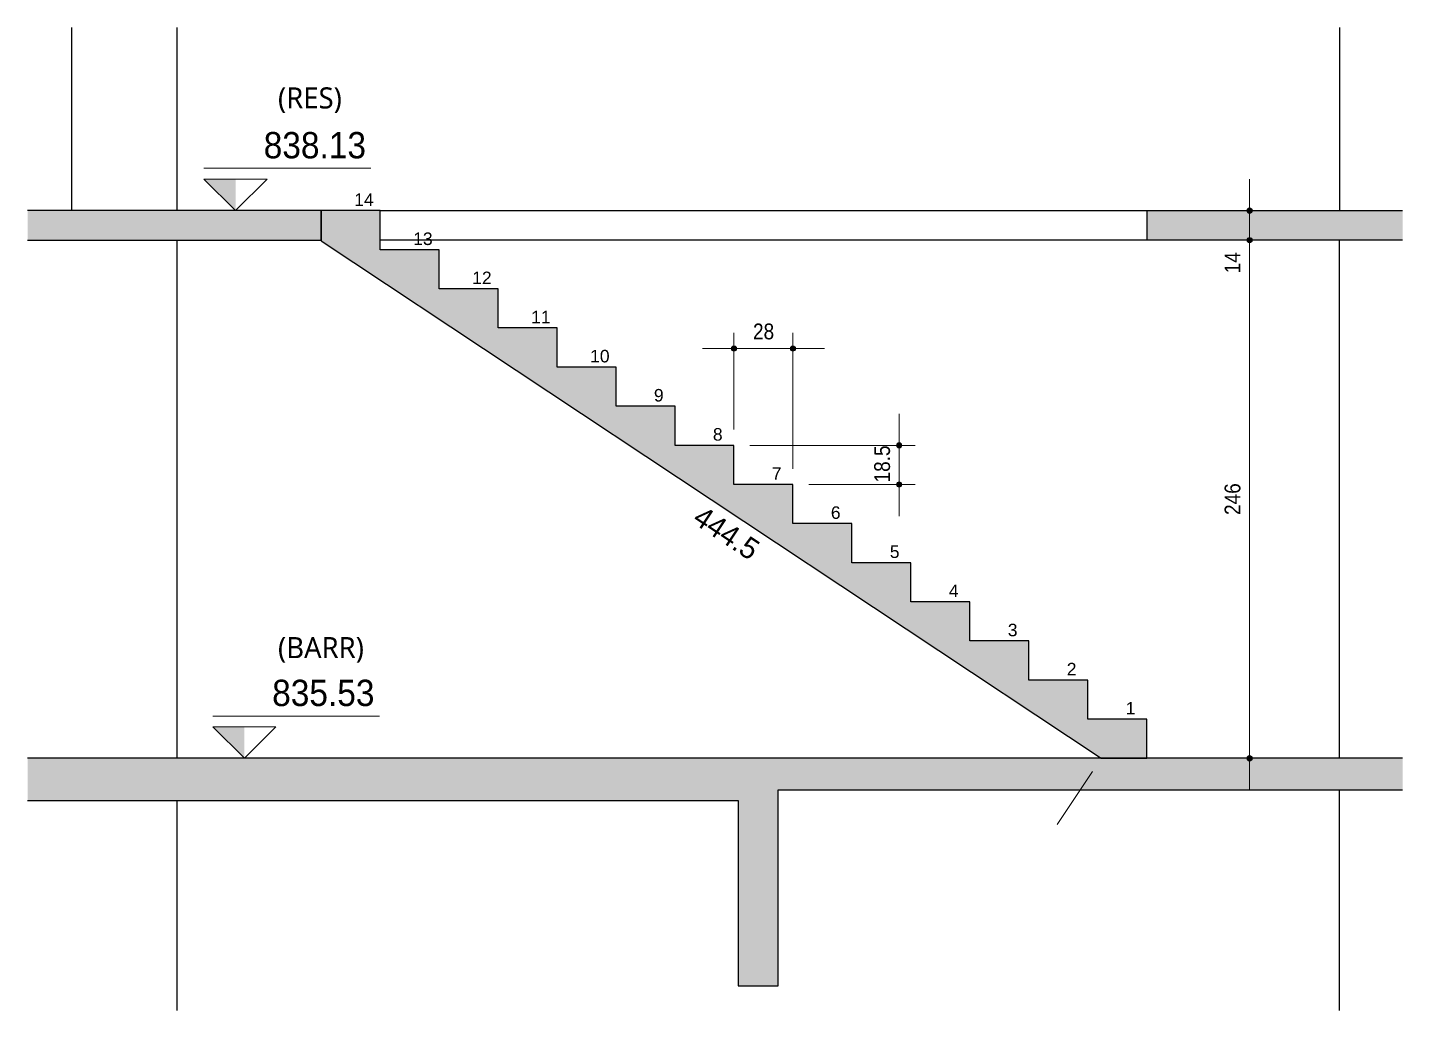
# Model space of a CAD drawing. Header units: centimetres. Extents: x -1095 to 23421, y -520 to 84300.
# Drawn here: x 22422 to 23074, y 83433 to 83900 of the extents above; entities that cross this region are included whole.
import ezdxf

# ---------------------------------------------------------------- set-up
doc = ezdxf.new("R2010")
doc.units = ezdxf.units.CM
for name, color, linetype, lineweight in [('A-ANNO-DIMS', 7, 'Continuous', 9), ('A-ANNO-DIMS-50', 7, 'Continuous', 9), ('A-FLOR', 7, 'Continuous', 9), ('G-ANNO-DIMS', 7, 'Continuous', 9), ('G-ANNO-TEXT', 7, 'Continuous', 9), ('S-BEAM', 7, 'Continuous', 9), ('S-COLS', 7, 'Continuous', 9), ('S-STRS', 7, 'Continuous', 9), ('S-STRS-ANNO', 7, 'Continuous', 18)]:
    doc.layers.add(name, color=color, linetype=linetype, lineweight=lineweight)
doc.styles.add('Arial', font='arial.ttf', dxfattribs={"height": 5.953125})
doc.styles.add('Fira Sans', font='', dxfattribs={"width": 0.95, "height": 12.5})
doc.styles.add('Fira Sans_1', font='', dxfattribs={"width": 0.9, "height": 7.5})
doc.styles.add('Fira Sans_5', font='', dxfattribs={"height": 10})
doc.styles.add('Gadugi_1', font='gadugi.ttf', dxfattribs={"height": 10})
doc.styles.get('Fira Sans').set_extended_font_data('Fira Sans')
doc.styles.get('Fira Sans_1').set_extended_font_data('Fira Sans')
doc.styles.get('Fira Sans_5').set_extended_font_data('Fira Sans')
doc.dimstyles.new('PED_R80_1_5mm_ACIMA_As_ESQ__R00_2', dxfattribs={"dimscale": 30.48, "dimtxt": 10.229846, "dimasz": 0.328084, "dimexe": 0.246063, "dimexo": 0.246063, "dimgap": 0.049213, "dimtad": 1, "dimdec": 1, "dimrnd": 0.5, "dimdsep": 46, "dimtxsty": 'Fira Sans_1', "dimblk1": 'DOTSMALL', "dimblk2": 'DOTSMALL', "dimsah": 1, "dimcen": 0.09, "dimdle": 0.492126, "dimazin": 0, "dimtfac": 1, "dimtdec": 4, "dimtix": 1, "dimtmove": 2, "dimatfit": 3, "dimfxl": 1, "dimtvp": 1, "dimtolj": 1, "dimtzin": 0, "dimarcsym": 2})
doc.dimstyles.new('PED_R80_1_5mm_ACIMA_As_ESQ__R00_7', dxfattribs={"dimscale": 30.48, "dimtxt": 10.229846, "dimasz": 0.328084, "dimexe": 0.246063, "dimexo": 0.246063, "dimgap": 0.049213, "dimtad": 1, "dimdec": 1, "dimrnd": 0.5, "dimdsep": 46, "dimtxsty": 'Fira Sans_1', "dimblk1": 'DOTSMALL', "dimblk2": 'DOTSMALL', "dimsah": 1, "dimcen": 0.09, "dimdle": 0.492126, "dimazin": 0, "dimtfac": 1, "dimtdec": 4, "dimtix": 1, "dimtmove": 0, "dimatfit": 3, "dimfxl": 1, "dimtvp": 1, "dimtolj": 1, "dimtzin": 0, "dimarcsym": 2})
doc.dimstyles.new('PED_R80_2_0mm_ACIMA_As_ESQ__SEM_LINHA_R00_1', dxfattribs={"dimscale": 30.48, "dimtxt": 13.639794, "dimasz": 0.04101, "dimexe": 0.246063, "dimexo": 0.246063, "dimgap": 0.049213, "dimtad": 0, "dimjust": 2, "dimdec": 1, "dimrnd": 0.5, "dimdsep": 46, "dimtxsty": 'Fira Sans_5', "dimblk1": 'NONE', "dimblk2": 'DOTSMALL', "dimsah": 1, "dimcen": 0.09, "dimdle": 0.492126, "dimse1": 1, "dimsd1": 1, "dimsd2": 1, "dimazin": 0, "dimtfac": 1, "dimtdec": 4, "dimtix": 1, "dimtmove": 2, "dimatfit": 3, "dimfxl": 1, "dimtvp": 1, "dimtolj": 1, "dimtzin": 0, "dimarcsym": 2})

# ---------------------------------------------------------------- blocks, each defined once
blk = doc.blocks.new('DIMBLOCK421-CT503 - CORTE C-C - ESCADA')
at = {"layer": 'A-ANNO-DIMS-50', "true_color": 0x000032}
h = blk.add_hatch(color=178, dxfattribs=at)
edge = h.paths.add_edge_path(flags=0)
edge.add_arc((22757.01, 83747.52), 1.25, 0, 360)
h = blk.add_hatch(color=178, dxfattribs=at)
edge = h.paths.add_edge_path(flags=0)
edge.add_arc((22785.01, 83747.52), 1.25, 0, 360)
at = {"layer": 'A-ANNO-DIMS-50', "color": 178, "true_color": 0x000032}
for p, q in [((22757.01, 83709.07), (22757.01, 83755.02)), ((22785.01, 83690.5), (22785.01, 83755.02)), ((22800.01, 83747.52), (22742.01, 83747.52)), ((22757.01, 83747.52), (22757.01, 83709.07)), ((22785.01, 83747.52), (22785.01, 83690.5))]:
    blk.add_line(p, q, dxfattribs=at)
for centre in [(22757.01, 83747.52), (22785.01, 83747.52)]:
    blk.add_circle(centre, 1.25, dxfattribs=at)
at = {"layer": 'A-ANNO-DIMS-50', "color": 0, "insert": (22766.03, 83759.4), "char_height": 7.5, "width": 11.9611, "attachment_point": 1, "line_spacing_factor": 1.049215, "style": 'Fira Sans_1'}
blk.add_mtext('28', dxfattribs=at)
blk = doc.blocks.new('_DotSmall')
at = {"color": 0, "linetype": 'ByBlock', "const_width": 0.5}
blk.add_lwpolyline([(-0.0625, 0, 1), (0.0625, 0, 1)], format="xyb", close=True, dxfattribs=at)
blk = doc.blocks.new('DIMBLOCK422-CT503 - CORTE C-C - ESCADA')
at = {"layer": 'A-ANNO-DIMS-50', "true_color": 0x000032}
h = blk.add_hatch(color=178, dxfattribs=at)
edge = h.paths.add_edge_path(flags=0)
edge.add_arc((22835.45, 83701.57), 1.25, 0, 360)
h = blk.add_hatch(color=178, dxfattribs=at)
edge = h.paths.add_edge_path(flags=0)
edge.add_arc((22835.45, 83683), 1.25, 0, 360)
at = {"layer": 'A-ANNO-DIMS-50', "color": 178, "true_color": 0x000032}
for p, q in [((22835.45, 83716.57), (22835.45, 83668)), ((22764.51, 83701.57), (22842.95, 83701.57)), ((22835.45, 83701.57), (22764.51, 83701.57)), ((22792.51, 83683), (22842.95, 83683)), ((22835.45, 83683), (22792.51, 83683))]:
    blk.add_line(p, q, dxfattribs=at)
for centre in [(22835.45, 83701.57), (22835.45, 83683)]:
    blk.add_circle(centre, 1.25, dxfattribs=at)
at = {"layer": 'A-ANNO-DIMS-50', "color": 0, "insert": (22823.57, 83683.96), "char_height": 7.5, "width": 19.9875, "attachment_point": 1, "rotation": 90, "line_spacing_factor": 1.049215, "style": 'Fira Sans_1'}
blk.add_mtext('18.5', dxfattribs=at)
blk = doc.blocks.new('DIMBLOCK423-CT503 - CORTE C-C - ESCADA')
at = {"layer": 'A-ANNO-DIMS-50', "true_color": 0x000032}
h = blk.add_hatch(color=178, dxfattribs=at)
edge = h.paths.add_edge_path(flags=0)
edge.add_arc((23001.8, 83813), 1.25, 0, 360)
h = blk.add_hatch(color=178, dxfattribs=at)
edge = h.paths.add_edge_path(flags=0)
edge.add_arc((23001.8, 83799), 1.25, 0, 360)
at = {"layer": 'A-ANNO-DIMS-50', "color": 178, "true_color": 0x000032}
for p, q in [((23001.8, 83828), (23001.8, 83799)), ((22996.07, 83813), (23009.3, 83813)), ((23001.8, 83813), (22996.07, 83813)), ((22996.07, 83799), (23009.3, 83799)), ((23001.8, 83799), (22996.07, 83799))]:
    blk.add_line(p, q, dxfattribs=at)
for centre in [(23001.8, 83813), (23001.8, 83799)]:
    blk.add_circle(centre, 1.25, dxfattribs=at)
at = {"layer": 'A-ANNO-DIMS-50', "color": 0, "insert": (22989.92, 83783.23), "char_height": 7.5, "width": 11.1741, "attachment_point": 1, "rotation": 90, "line_spacing_factor": 1.049215, "style": 'Fira Sans_1'}
blk.add_mtext('14', dxfattribs=at)
blk = doc.blocks.new('DIMBLOCK424-CT503 - CORTE C-C - ESCADA')
at = {"layer": 'A-ANNO-DIMS-50', "true_color": 0x000032}
h = blk.add_hatch(color=178, dxfattribs=at)
edge = h.paths.add_edge_path(flags=0)
edge.add_arc((23001.8, 83799), 1.25, 0, 360)
h = blk.add_hatch(color=178, dxfattribs=at)
edge = h.paths.add_edge_path(flags=0)
edge.add_arc((23001.8, 83553), 1.25, 0, 360)
at = {"layer": 'A-ANNO-DIMS-50', "color": 178, "true_color": 0x000032}
for p, q in [((22996.07, 83799), (23009.3, 83799)), ((23001.8, 83799), (22996.07, 83799)), ((23001.8, 83799), (23001.8, 83538)), ((22996.07, 83553), (23009.3, 83553)), ((23001.8, 83553), (22996.07, 83553))]:
    blk.add_line(p, q, dxfattribs=at)
for centre in [(23001.8, 83799), (23001.8, 83553)]:
    blk.add_circle(centre, 1.25, dxfattribs=at)
at = {"layer": 'A-ANNO-DIMS-50', "color": 0, "insert": (22989.92, 83668.52), "char_height": 7.5, "width": 17.9416, "attachment_point": 1, "rotation": 90, "line_spacing_factor": 1.049215, "style": 'Fira Sans_1'}
blk.add_mtext('246', dxfattribs=at)
blk = doc.blocks.new('Elevações de ponto - SIMBOLO DE NÍVEL-CORTE-2219088-CT503 - CORTE C-C - ESCADA')
at = {"layer": 'G-ANNO-DIMS'}
blk.add_hatch(color=256, dxfattribs=at).paths.add_polyline_path([(-248.15, 83828), (-248.15, 83813), (-263.15, 83828)], flags=0)
for p, q in [((-183.96, 83833.09), (-263.15, 83833.09)), ((-248.15, 83813), (-263.15, 83828)), ((-263.15, 83828), (-233.15, 83828)), ((-233.15, 83828), (-248.15, 83813))]:
    blk.add_line(p, q, dxfattribs=at)
blk = doc.blocks.new('DIMBLOCK426-CT503 - CORTE C-C - ESCADA')
at = {"layer": 'A-ANNO-DIMS-50', "color": 7, "true_color": 0xffffff}
for p, q in [((22927.16, 83546.75), (22910.45, 83521.57)), ((22914.6, 83527.82), (22927.16, 83546.75))]:
    blk.add_line(p, q, dxfattribs=at)
at = {"layer": 'A-ANNO-DIMS-50', "color": 0, "insert": (22742.31, 83673.43), "char_height": 10, "width": 40.7095, "attachment_point": 1, "rotation": 326.44506, "line_spacing_factor": 1.049215, "style": 'Fira Sans_5'}
blk.add_mtext('444.5', dxfattribs=at)
blk = doc.blocks.new('_None')

msp = doc.modelspace()

# ---------------------------------------------------------------- hatches: boundary and pattern name
at = {"layer": 'A-FLOR', "lineweight": 18, "true_color": 0xa6a6a6}
h = msp.add_hatch(color=253, dxfattribs=at)
h.paths.add_polyline_path([(22560.3, 83799), (22561.01, 83799), (22561.01, 83813), (22421.6, 83813), (22421.6, 83799), (22560.27, 83799)], flags=0)
h.paths.add_polyline_path([(23074.39, 83799), (23074.39, 83813), (22953.01, 83813), (22953.01, 83799), (23044.51, 83799)], flags=0)
for points in [[(22757.01, 83533), (22759.01, 83533), (22759.01, 83553), (22421.6, 83553), (22421.6, 83533), (22747.99, 83533)], [(22931.3, 83538), (23074.39, 83538), (23074.39, 83553), (22778.01, 83553), (22778.01, 83538)]]:
    msp.add_hatch(color=253, dxfattribs=at).paths.add_polyline_path(points, flags=0)
at = {"layer": 'S-BEAM', "true_color": 0xa6a6a6}
msp.add_hatch(color=253, dxfattribs=at).paths.add_polyline_path([(22759.01, 83445), (22778.01, 83445), (22778.01, 83553), (22759.01, 83553), (22759.01, 83533)], flags=0)
at = {"layer": 'S-STRS', "lineweight": 18, "true_color": 0xa6a6a6}
msp.add_hatch(color=253, dxfattribs=at).paths.add_polyline_path([(22931.3, 83553), (22953.01, 83553), (22953.01, 83571.57), (22925.01, 83571.57), (22925.01, 83590.14), (22897.01, 83590.14), (22897.01, 83608.71), (22869.01, 83608.71), (22869.01, 83627.29), (22841.01, 83627.29), (22841.01, 83645.86), (22813.01, 83645.86), (22813.01, 83664.43), (22785.01, 83664.43), (22785.01, 83683), (22757.01, 83683), (22757.01, 83701.57), (22729.01, 83701.57), (22729.01, 83720.14), (22701.01, 83720.14), (22701.01, 83738.71), (22673.01, 83738.71), (22673.01, 83757.29), (22645.01, 83757.29), (22645.01, 83775.86), (22617.01, 83775.86), (22617.01, 83794.43), (22589.01, 83794.43), (22589.01, 83813), (22561.01, 83813), (22561.01, 83798.6), (22747.99, 83674.59)], flags=0)

# ---------------------------------------------------------------- linework, layer by layer
at = {"layer": 'A-FLOR', "lineweight": 25}
for p, q in [((22561.01, 83813), (22421.6, 83813)), ((22561.01, 83799), (22561.01, 83813)), ((22589.01, 83813), (23074.39, 83813)), ((22953.01, 83813), (22953.01, 83799)), ((22421.6, 83799), (22561.01, 83799)), ((23074.39, 83799), (22589.01, 83799)), ((22759.01, 83553), (22421.6, 83553)), ((23074.39, 83553), (22778.01, 83553)), ((22778.01, 83538), (23074.39, 83538)), ((22421.6, 83533), (22759.01, 83533))]:
    msp.add_line(p, q, dxfattribs=at)
at = {"layer": 'S-BEAM', "lineweight": 25}
for p, q in [((22778.01, 83553), (22759.01, 83553)), ((22778.01, 83445), (22778.01, 83538)), ((22759.01, 83533), (22759.01, 83445)), ((22759.01, 83445), (22778.01, 83445))]:
    msp.add_line(p, q, dxfattribs=at)
at = {"layer": 'S-COLS', "lineweight": 25}
for p, q in [((22442.51, 83899.92), (22442.51, 83813)), ((22492.51, 83899.92), (22492.51, 83813)), ((23044.51, 83899.92), (23044.51, 83813)), ((22492.51, 83799), (22492.51, 83553)), ((23044.51, 83553), (23044.51, 83799)), ((23044.51, 83433.3), (23044.51, 83538)), ((22492.51, 83533), (22492.51, 83433.3))]:
    msp.add_line(p, q, dxfattribs=at)
at = {"layer": 'S-STRS', "lineweight": 25}
for p, q in [((22589.01, 83813), (22561.01, 83813)), ((22561.01, 83813), (22561.01, 83798.6)), ((22589.01, 83794.43), (22589.01, 83813)), ((22561.01, 83798.6), (22931.3, 83553)), ((22617.01, 83794.43), (22589.01, 83794.43)), ((22617.01, 83775.86), (22617.01, 83794.43)), ((22645.01, 83775.86), (22617.01, 83775.86)), ((22645.01, 83757.29), (22645.01, 83775.86)), ((22673.01, 83757.29), (22645.01, 83757.29)), ((22673.01, 83738.71), (22673.01, 83757.29)), ((22701.01, 83738.71), (22673.01, 83738.71)), ((22701.01, 83720.14), (22701.01, 83738.71)), ((22729.01, 83720.14), (22701.01, 83720.14)), ((22729.01, 83701.57), (22729.01, 83720.14)), ((22757.01, 83701.57), (22729.01, 83701.57)), ((22757.01, 83683), (22757.01, 83701.57)), ((22785.01, 83683), (22757.01, 83683)), ((22785.01, 83664.43), (22785.01, 83683)), ((22813.01, 83664.43), (22785.01, 83664.43)), ((22813.01, 83645.86), (22813.01, 83664.43)), ((22841.01, 83645.86), (22813.01, 83645.86)), ((22841.01, 83627.29), (22841.01, 83645.86)), ((22869.01, 83627.29), (22841.01, 83627.29)), ((22869.01, 83608.71), (22869.01, 83627.29)), ((22897.01, 83608.71), (22869.01, 83608.71)), ((22897.01, 83590.14), (22897.01, 83608.71)), ((22925.01, 83590.14), (22897.01, 83590.14)), ((22925.01, 83571.57), (22925.01, 83590.14)), ((22953.01, 83571.57), (22925.01, 83571.57)), ((22953.01, 83553), (22953.01, 83571.57)), ((22931.3, 83553), (22953.01, 83553))]:
    msp.add_line(p, q, dxfattribs=at)

# ---------------------------------------------------------------- block references
at = {"layer": 'G-ANNO-DIMS'}
for p in [(22768.51, 0), (22772.69, -260)]:
    msp.add_blockref('Elevações de ponto - SIMBOLO DE NÍVEL-CORTE-2219088-CT503 - CORTE C-C - ESCADA', p, dxfattribs=at)

# ---------------------------------------------------------------- texts
at = {"layer": 'G-ANNO-DIMS', "char_height": 12.5, "attachment_point": 1, "line_spacing_factor": 1.049215, "style": 'Fira Sans'}
for s, insert, width in [('838.13', (22533.74, 83850.31), 57.898), ('835.53', (22537.75, 83590.31), 58.3072)]:
    msp.add_mtext(s, dxfattribs=dict(at, insert=insert, width=width))
at = {"layer": 'G-ANNO-TEXT', "char_height": 10, "attachment_point": 1, "style": 'Gadugi_1'}
for s, insert, width in [('(RES)', (22540.52, 83871.5), 38.8818), ('(BARR)', (22540.52, 83610.56), 52.5105)]:
    msp.add_mtext(s, dxfattribs=dict(at, insert=insert, width=width))
at = {"layer": 'S-STRS-ANNO', "attachment_point": 1, "line_spacing_factor": 0.941778, "style": 'Arial'}
for s, insert, char_height, width in [('14', (22576.7, 83821.19), 5.953, 10.9888), ('13', (22604.7, 83802.62), 5.953, 10.9888), ('12', (22632.7, 83784.05), 5.953, 10.9888), ('11', (22660.7, 83765.47), 5.953, 10.9888), ('10', (22688.7, 83746.9), 5.953, 10.9888), ('9', (22718.99, 83728.33), 5.95, 5.4944), ('8', (22746.99, 83709.76), 5.95, 5.4944), ('7', (22774.99, 83691.19), 5.95, 5.4944), ('6', (22802.99, 83672.62), 5.95, 5.4944), ('5', (22830.99, 83654.05), 5.95, 5.4944), ('4', (22858.99, 83635.47), 5.95, 5.4944), ('3', (22886.99, 83616.9), 5.95, 5.4944), ('2', (22914.99, 83598.33), 5.95, 5.4944), ('1', (22942.99, 83579.76), 5.95, 5.4944)]:
    msp.add_mtext(s, dxfattribs=dict(at, insert=insert, char_height=char_height, width=width))

# ---------------------------------------------------------------- dimensions: what is measured, and where the dimension line sits
at = {"layer": 'A-ANNO-DIMS', "color": 178, "true_color": 0x000032}
dim = msp.add_linear_dim(base=(23001.8, 83799), p1=(23003.57, 83813), p2=(23003.57, 83799), angle=90, dimstyle='PED_R80_1_5mm_ACIMA_As_ESQ__R00_2', override={"dimpost": '<>', "dimfxl": 14}, dxfattribs=at)
dim.commit()
dim.dimension.update_dxf_attribs({"geometry": 'DIMBLOCK423-CT503 - CORTE C-C - ESCADA', "text_midpoint": (22994.92, 83788.81), "dimtype": 160, "text_rotation": 90})
for base, p1, p2, override, picture, middle in [((23001.8, 83553), (23003.57, 83799), (23003.57, 83553), {"dimpost": '<>', "dimfxl": 246}, 'DIMBLOCK424-CT503 - CORTE C-C - ESCADA', (22996.49, 83676)), ((22835.45, 83683), (22757.01, 83701.57), (22785.01, 83683), {"dimpost": '<>', "dimfxl": 33.599077}, 'DIMBLOCK422-CT503 - CORTE C-C - ESCADA', (22830.14, 83692.29))]:
    dim = msp.add_linear_dim(base=base, p1=p1, p2=p2, angle=90, dimstyle='PED_R80_1_5mm_ACIMA_As_ESQ__R00_7', override=override, dxfattribs=at)
    dim.commit()
    dim.dimension.update_dxf_attribs({"geometry": picture, "text_midpoint": middle})
at = {"layer": 'A-ANNO-DIMS', "color": 7, "true_color": 0xffffff}
dim = msp.add_linear_dim(base=(22914.6, 83527.82), p1=(22561.01, 83798.6), p2=(22931.3, 83553), angle=326.44506, dimstyle='PED_R80_2_0mm_ACIMA_As_ESQ__SEM_LINHA_R00_1', override={"dimpost": '<>', "dimfxl": 444.335583}, dxfattribs=at)
dim.commit()
dim.dimension.update_dxf_attribs({"geometry": 'DIMBLOCK426-CT503 - CORTE C-C - ESCADA', "text_midpoint": (22755.59, 83656.62), "dimtype": 160, "text_rotation": 326.44506})
at = {"layer": 'A-ANNO-DIMS', "color": 178, "true_color": 0x000032}
dim = msp.add_linear_dim(base=(22757.01, 83747.52), p1=(22785.01, 83683), p2=(22757.01, 83701.57), dimstyle='PED_R80_1_5mm_ACIMA_As_ESQ__R00_7', override={"dimpost": '<>', "dimfxl": 33.599077}, dxfattribs=at)
dim.commit()
dim.dimension.update_dxf_attribs({"geometry": 'DIMBLOCK421-CT503 - CORTE C-C - ESCADA', "text_midpoint": (22771.01, 83752.83)})

doc.saveas('drawing.dxf')
